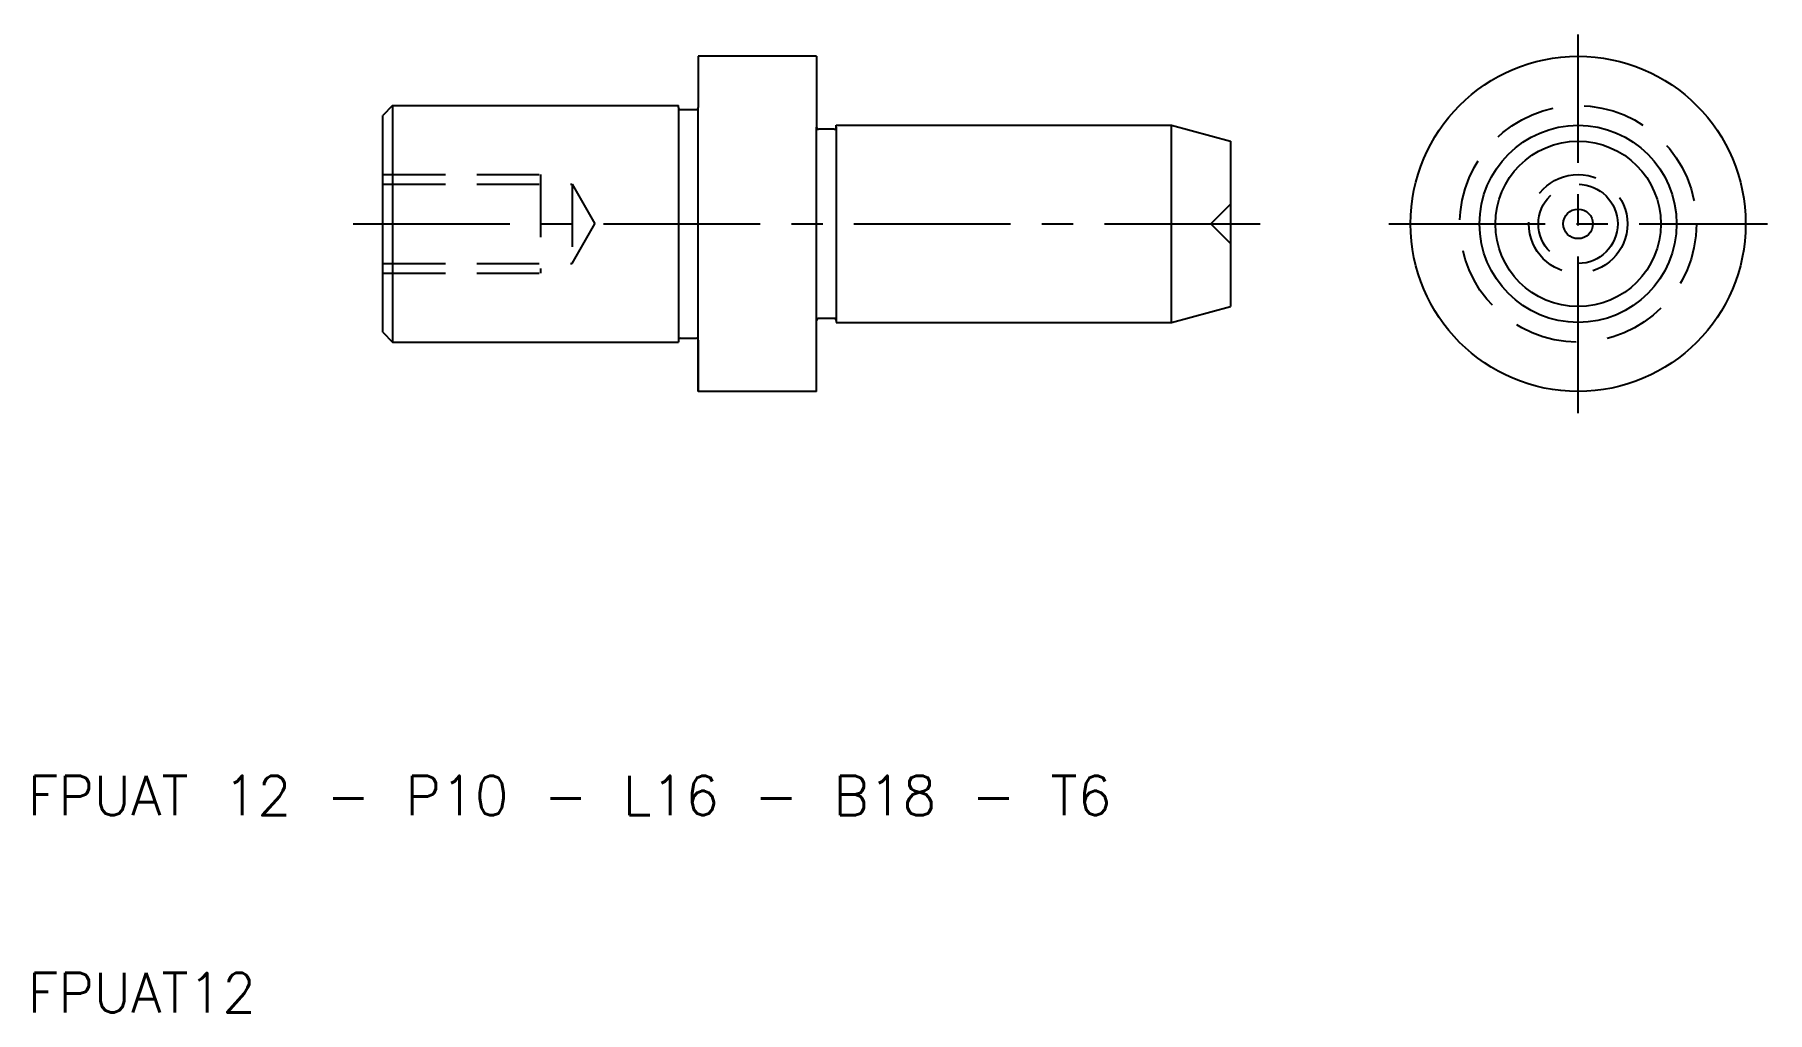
# Model space of a CAD drawing. Extents: x 10.3 to 98.2, y 10 to 59.6.
import ezdxf

# ---------------------------------------------------------------- set-up
doc = ezdxf.new("R2010")
doc.units = 0
doc.header["$LTSCALE"] = 0.25
doc.linetypes.add('CENTER', pattern=[50.8, 31.75, -6.35, 6.35, -6.35])
doc.linetypes.add('DASHED', pattern=[19.05, 12.7, -6.35])
doc.layers.get('0').update_dxf_attribs({"linetype": 'CONTINUOUS'})
doc.layers.add('CENTER', color=1, linetype='CENTER')
doc.styles.get("Standard").update_dxf_attribs({"font": 'txt.shx', "bigfont": 'extfont.shx'})

msp = doc.modelspace()

# ---------------------------------------------------------------- linework, layer by layer
for p, q in [((50, 58.5), (44, 58.5)), ((44, 58.5), (44, 55.9)), ((50, 58.5), (50, 54.9)), ((28.5, 56), (28, 55.5)), ((28, 44.5), (28, 55.5)), ((28.5, 56), (28.5, 44)), ((28.5, 56), (43, 56)), ((43, 55.9), (43, 56)), ((43, 55.9), (43, 44.1)), ((43.1, 55.8), (43.9, 55.8)), ((44, 44.1), (44, 55.9)), ((50, 45.1), (50, 54.9)), ((50.9, 54.8), (50.1, 54.8)), ((51, 55), (68, 55)), ((51, 54.9), (51, 55)), ((51, 54.9), (51, 55)), ((51, 54.9), (51, 45.1)), ((68, 55), (71, 54.196)), ((68, 45), (68, 55)), ((71, 54.196), (71, 45.804)), ((68, 45), (71, 45.804)), ((50, 41.5), (50, 45.1)), ((50.9, 45.2), (50.1, 45.2)), ((51, 45.1), (51, 45)), ((51, 45), (68, 45)), ((28, 44.5), (28.5, 44)), ((28.5, 44), (43, 44)), ((43, 44.1), (43, 44)), ((43.1, 44.2), (43.9, 44.2)), ((44, 41.5), (44, 44.1)), ((44, 44.1), (44, 41.5)), ((50, 41.5), (44, 41.5))]:
    msp.add_line(p, q)
at = {"color": 3, "linetype": 'DASHED'}
for p, q in [((28, 52.5), (36, 52.5)), ((28, 52.01), (37.6, 52.01)), ((36, 52.5), (36, 47.5)), ((37.6, 52.01), (38.76, 50)), ((37.6, 52.01), (37.6, 47.99)), ((70, 50), (71, 51)), ((37.6, 47.99), (38.76, 50)), ((70, 50), (71, 49)), ((28, 47.99), (37.6, 47.99)), ((28, 47.5), (36, 47.5))]:
    msp.add_line(p, q, dxfattribs=at)
for radius in [8.5, 5, 4.196, 0.75]:
    msp.add_circle((88.628, 50), radius)
for radius in [6, 2.5, 2.01]:
    msp.add_circle((88.628, 50), radius, dxfattribs=at)
for centre, start, end in [((43.1, 55.9), 180, 270), ((43.9, 55.9), 270, 0), ((50.1, 54.9), 180, 270), ((50.9, 54.9), 270, 0), ((50.1, 45.1), 90, 180), ((50.9, 45.1), 0, 90), ((43.1, 44.1), 90, 180), ((43.9, 44.1), 0, 90)]:
    msp.add_arc(centre, 0.1, start, end)
at = {"layer": 'CENTER', "color": 1, "linetype": 'CENTER'}
for p, q in [((88.628, 40.4), (88.628, 59.6)), ((26.5, 50), (72.5, 50)), ((79.028, 50), (98.228, 50))]:
    msp.add_line(p, q, dxfattribs=at)

# ---------------------------------------------------------------- texts
for s, p in [('FPUAT 12 - P10 - L16 - B18 - T6', (10, 20)), ('FPUAT12', (10, 10))]:
    msp.add_text(s, height=2).set_placement(p)

doc.saveas('drawing.dxf')
